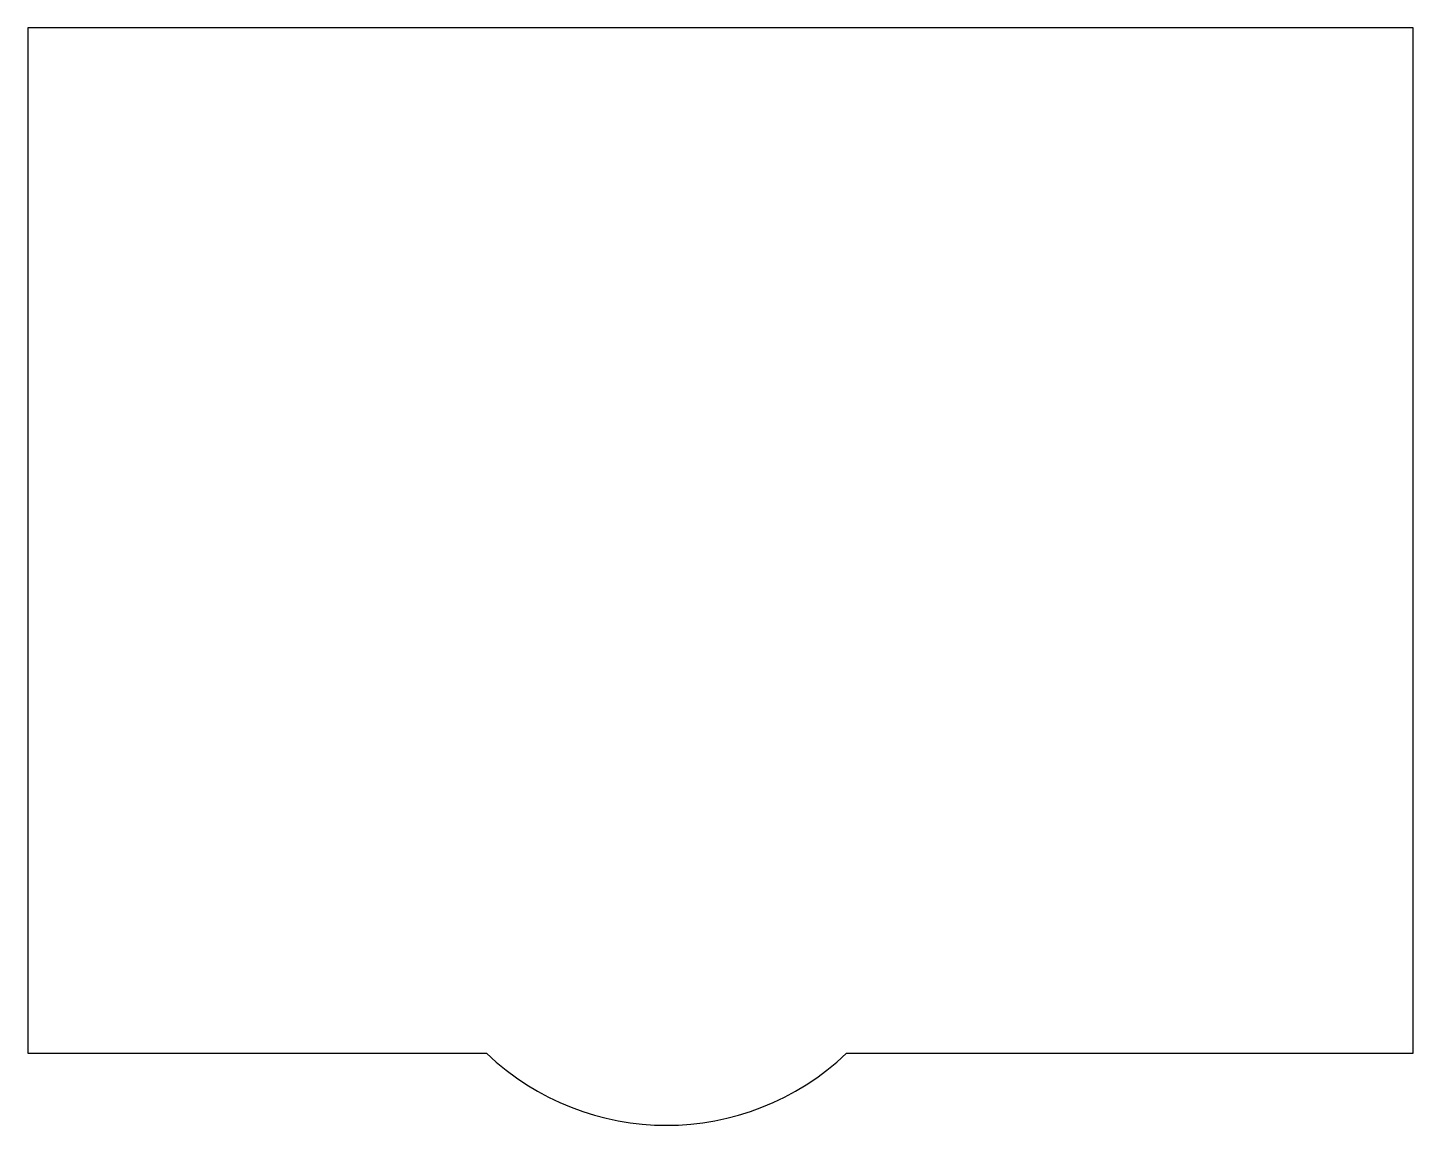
# Model space of a CAD drawing. Header units: millimetres. Extents: x 150 to 7850, y -250 to 5850.
import ezdxf

# ---------------------------------------------------------------- set-up
doc = ezdxf.new("R2010")
doc.units = ezdxf.units.MM

msp = doc.modelspace()

# ---------------------------------------------------------------- linework, layer by layer
at = {"layer": 'WALL-EXT'}
msp.add_lwpolyline([(150, 150), (2700, 150, 0.4), (4700, 150), (7850, 150), (7850, 5850), (150, 5850)], format="xyb", close=True, dxfattribs=at)

doc.saveas('drawing.dxf')
